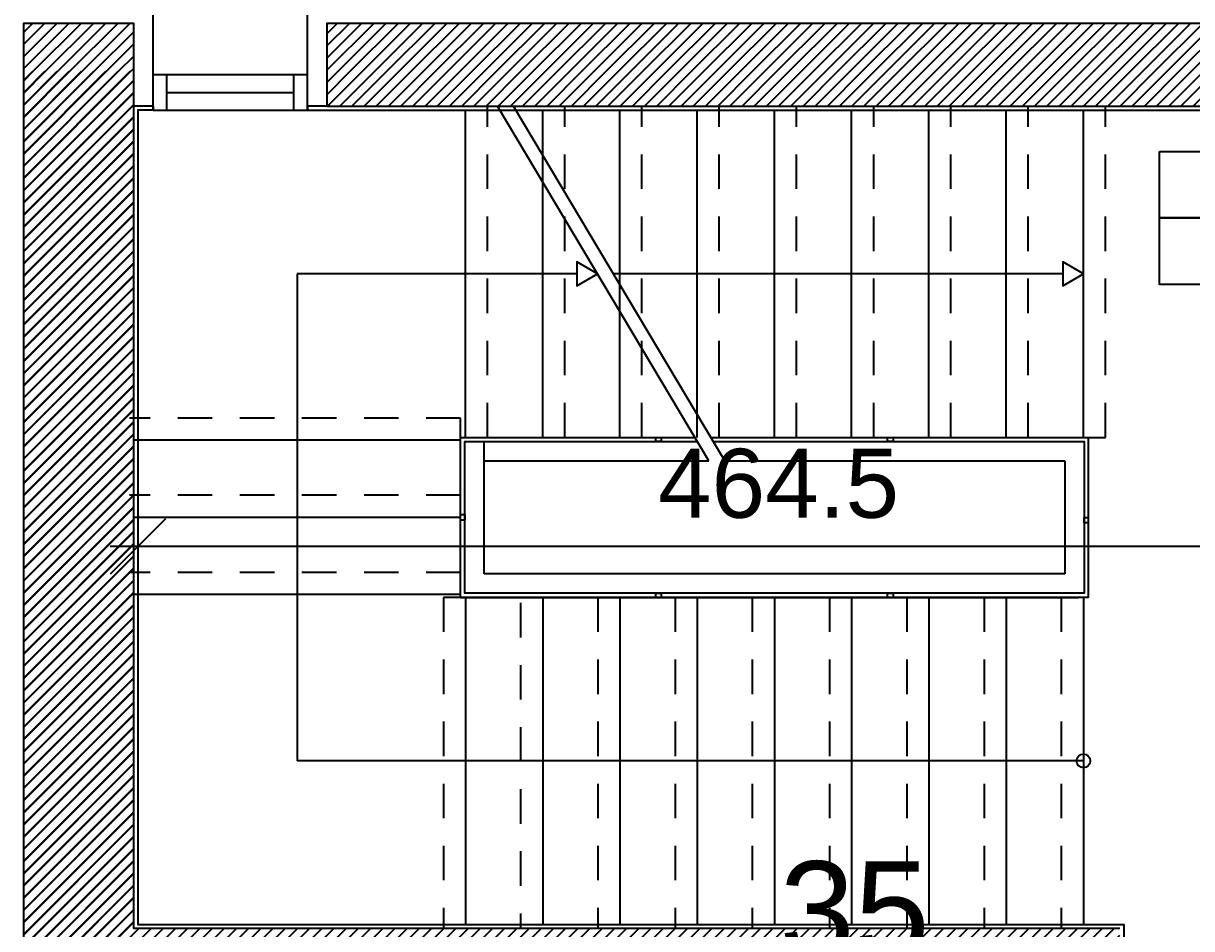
# Model space of a CAD drawing. Extents: x 0 to 47, y -4.1 to 58.5.
# Drawn here: x 27.368 to 31.603, y 17.05 to 20.33 of the extents above; entities that cross this region are included whole.
import ezdxf
from ezdxf.enums import TextEntityAlignment as Align

# ---------------------------------------------------------------- set-up
doc = ezdxf.new("R2010")
doc.units = 0
doc.header["$MEASUREMENT"] = 0
doc.header["$PDMODE"] = 35
doc.header["$PDSIZE"] = 0.3
doc.linetypes.add('HIDDEN2', pattern=[0.1875, 0.125, -0.0625])
doc.layers.get('0').update_dxf_attribs({"linetype": 'CONTINUOUS'})
doc.layers.get('DEFPOINTS').update_dxf_attribs({"linetype": 'CONTINUOUS'})
for name, color, linetype in [('A-ALU', 9, 'CONTINUOUS'), ('A-ANNO-STR-TAG', 7, 'CONTINUOUS'), ('A-AREAS-TXT', 6, 'CONTINUOUS'), ('a-dim', 3, 'CONTINUOUS'), ('A-FLOR-HRAL', 15, 'CONTINUOUS'), ('A-FLOR-STRS', 40, 'CONTINUOUS'), ('A-FLOR-STRS-ARO', 1, 'CONTINUOUS'), ('A-HATCH-CONC', 8, 'CONTINUOUS'), ('A-PLASTER', 8, 'CONTINUOUS'), ('A-PROJ1H', 9, 'HIDDEN2'), ('a-revetement', 1, 'CONTINUOUS'), ('S-2ND-3RD-4-5-6TH$0$A-STR 2-3-4-5-6', 2, 'CONTINUOUS')]:
    doc.layers.add(name, color=color, linetype=linetype)
doc.styles.add('A100-STEXT', font='Arial Regular.ttf', dxfattribs={"height": 0.25})
doc.styles.add('BLOCK', font='Arial Regular.ttf', dxfattribs={"width": 0.8, "height": 0.25})
doc.dimstyles.new('A100-DIM', dxfattribs={"dimtxt": 0.25, "dimasz": 0.2, "dimexe": 0.1, "dimexo": 0.3, "dimgap": 0.1, "dimtad": 1, "dimlfac": 100, "dimrnd": 0.5, "dimdsep": 46, "dimtxsty": 'A100-STEXT', "dimblk1": 'OBLIQUE', "dimblk2": 'OBLIQUE', "dimsah": 1, "dimcen": -0.05, "dimdle": 0.1, "dimclrd": 15, "dimclre": 15, "dimclrt": 256, "dimadec": 0, "dimazin": 0, "dimtfac": 0.28, "dimtix": 1, "dimtmove": 2, "dimatfit": 3, "dimldrblk": 'OBLIQUE', "dimfxl": 1, "dimtolj": 1, "dimarcsym": 0})

# ---------------------------------------------------------------- blocks, each defined once
blk = doc.blocks.new('ST_TAG')
at = {"color": 7}
for points in [[(-0.008, 0.004823), (0.008, 0.004823), (0.008, 0), (-0.008, 0)], [(-0.008, 0), (0.008, 0), (0.008, -0.004823), (-0.008, -0.004823)]]:
    blk.add_lwpolyline(points, close=True, dxfattribs=at)
at = {"color": 7, "style": 'BLOCK'}
blk.add_attdef('ST', text='', height=0.0025, dxfattribs=at).set_placement((0, 0.00225), align=Align.MIDDLE)
blk.add_attdef('DWG', text='', height=0.0025, rotation=360, dxfattribs=at).set_placement((0, -0.00225), align=Align.MIDDLE)
blk = doc.blocks.new('_OBLIQUE')
at = {"color": 0, "linetype": 'ByBlock'}
blk.add_line((-0.5, -0.5), (0.5, 0.5), dxfattribs=at)
blk = doc.blocks.new('*D232')
at = {"layer": 'a-dim', "color": 15, "lineweight": -2, "transparency": 16777216}
for p, q in [((27.7834, 18.7325), (27.7834, 18.3343)), ((32.4284, 18.7325), (32.4284, 18.3343)), ((32.5284, 18.4343), (27.6834, 18.4343))]:
    blk.add_line(p, q, dxfattribs=at)
at = {"layer": 'DEFPOINTS', "color": 0, "transparency": 16777216}
for p in [(27.7834, 19.0325), (32.4284, 19.0325), (27.7834, 18.4343)]:
    blk.add_point(p, dxfattribs=at)
at = {"layer": 'a-dim', "color": 15, "lineweight": -2, "transparency": 16777216, "xscale": 0.2, "yscale": 0.2, "zscale": 0.2}
for p, rotation in [((27.7834, 18.4343), 180.0000022522661), ((32.4284, 18.4343), 2.252266053659469e-06)]:
    blk.add_blockref('_OBLIQUE', p, dxfattribs=dict(at, rotation=rotation))
at = {"layer": 'a-dim', "transparency": 16777216, "insert": (30.1059, 18.6619), "char_height": 0.25, "attachment_point": 5, "rotation": 0, "style": 'A100-STEXT'}
blk.add_mtext('\\A1;464.5', dxfattribs=at)

msp = doc.modelspace()

# ---------------------------------------------------------------- hatches: boundary and pattern name
at = {"layer": 'A-HATCH-CONC'}
h = msp.add_hatch(dxfattribs=at)
h.set_pattern_fill('ANSI31', color=256, scale=0.25, style=0)
h.paths.add_polyline_path([(27.76837, 20.33), (27.43837, 20.33), (27.36837, 20.33), (27.36837, 20.15658), (27.76837, 20.15658)])
h = msp.add_hatch(dxfattribs=at)
h.set_pattern_fill('ANSI31', color=256, scale=0.25, style=0)
h.paths.add_polyline_path([(27.76837, 20.33), (27.43837, 20.33), (27.36837, 20.33), (27.36837, 20.15658), (27.76837, 20.15658)])
h = msp.add_hatch(dxfattribs=at)
h.set_pattern_fill('ANSI31', color=256, scale=0.25, style=0)
h.paths.add_polyline_path([(33.94337, 20.33), (33.69337, 20.33), (33.69337, 20.33), (32.89337, 20.33), (32.79337, 20.33), (32.79337, 20.33), (32.29337, 20.33), (28.46837, 20.33), (28.46837, 20.15658), (33.94337, 20.15658)])
h = msp.add_hatch(dxfattribs=at)
h.set_pattern_fill('ANSI31', color=256, scale=0.25, style=0)
h.paths.add_polyline_path([(33.94337, 20.33), (33.69337, 20.33), (33.69337, 20.33), (32.89337, 20.33), (32.79337, 20.33), (32.79337, 20.33), (32.29337, 20.33), (28.46837, 20.33), (28.46837, 20.15658), (33.94337, 20.15658)])
h = msp.add_hatch(dxfattribs=at)
h.set_pattern_fill('ANSI31', color=256, scale=0.25, angle=-720, style=0)
h.set_pattern_definition([(45, (-139.766827, -8.86163), (-0.022097087, 0.022097087), [])])
h.paths.add_polyline_path([(32.39337, 16.85), (32.39337, 16.65), (32.69337, 16.65), (32.69337, 17.15), (32.44337, 17.15), (32.44337, 17.05), (32.44337, 16.85)])
h.paths.add_polyline_path([(31.34337, 16.65), (31.34337, 17.05), (27.76837, 17.05), (27.76837, 20.15658), (27.36837, 20.15658), (27.36837, 3.57), (27.76837, 3.57), (27.76837, 12.85), (29.61837, 12.85), (29.91837, 12.85), (29.91837, 13.5), (29.66837, 13.5), (29.66837, 13.1), (29.36837, 13.1), (29.36837, 13.15), (27.76837, 13.15), (27.76837, 16.65), (29.36837, 16.65), (29.36837, 16.7), (29.66837, 16.7), (29.66837, 16.3), (29.91837, 16.3), (29.91837, 16.65)])
h = msp.add_hatch(dxfattribs=at)
h.set_pattern_fill('ANSI31', color=256, scale=0.25, style=0)
h.paths.add_polyline_path([(32.69337, 20.03), (33.94337, 20.03), (33.94337, 20.15658), (28.46837, 20.15658), (28.46837, 20.03), (32.44337, 20.03), (32.44337, 18.05), (32.69337, 18.05)])
h = msp.add_hatch(dxfattribs=at)
h.set_pattern_fill('ANSI31', color=256, scale=0.25, style=0)
h.paths.add_polyline_path([(32.69337, 20.03), (33.94337, 20.03), (33.94337, 20.15658), (28.46837, 20.15658), (28.46837, 20.03), (32.44337, 20.03), (32.44337, 18.05), (32.69337, 18.05)])

# ---------------------------------------------------------------- linework, layer by layer
at = {"layer": 'A-ALU'}
for p, q in [((27.83837, 20.145), (28.39837, 20.145)), ((27.83837, 20.015), (27.83837, 20.145)), ((27.83837, 20.145), (28.39837, 20.145)), ((27.83837, 20.015), (27.83837, 20.145)), ((27.88837, 20.015), (27.88837, 20.145)), ((27.88837, 20.015), (27.88837, 20.145)), ((28.34837, 20.015), (28.34837, 20.145)), ((28.34837, 20.015), (28.34837, 20.145)), ((28.39837, 20.015), (28.39837, 20.145)), ((28.39837, 20.015), (28.39837, 20.145)), ((27.88837, 20.08), (28.34837, 20.08)), ((27.88837, 20.08), (28.34837, 20.08)), ((27.83837, 20.015), (28.39837, 20.015)), ((27.83837, 20.015), (28.39837, 20.015))]:
    msp.add_line(p, q, dxfattribs=at)
at = {"layer": 'A-FLOR-HRAL'}
for p, q in [((29.85347, 18.7451), (29.08763, 20.03012)), ((29.85347, 18.7451), (29.08763, 20.03012)), ((29.91105, 18.7451), (29.14522, 20.03012)), ((29.91105, 18.7451), (29.14522, 20.03012)), ((29.03837, 18.3351), (29.03837, 18.8151)), ((29.03837, 18.3351), (29.03837, 18.8151)), ((29.03837, 18.7451), (29.85347, 18.7451)), ((29.03837, 18.7451), (29.85347, 18.7451)), ((29.91105, 18.7451), (31.14337, 18.7451)), ((29.91105, 18.7451), (31.14337, 18.7451)), ((31.14337, 18.7451), (31.14337, 18.3351)), ((31.14337, 18.7451), (31.14337, 18.3351)), ((31.14337, 18.3351), (29.03837, 18.3351)), ((31.14337, 18.3351), (29.03837, 18.3351)), ((28.95337, 18.2501), (31.19337, 18.2501)), ((28.95337, 18.2501), (31.19337, 18.2501))]:
    msp.add_line(p, q, dxfattribs=at)
for points in [[(30.00039, 18.8301), (31.22837, 18.8301), (31.22837, 18.2501), (28.95337, 18.2501), (28.95337, 18.8301), (29.80281, 18.8301)], [(29.86039, 18.8301), (31.22837, 18.8301), (31.22837, 18.2501), (28.95337, 18.2501), (28.95337, 18.8301), (29.80281, 18.8301)], [(30.00039, 18.8301), (31.22837, 18.8301), (31.22837, 18.2501), (28.95337, 18.2501), (28.95337, 18.8301), (29.80281, 18.8301)], [(29.86039, 18.8301), (31.22837, 18.8301), (31.22837, 18.2501), (28.95337, 18.2501), (28.95337, 18.8301), (29.80281, 18.8301)], [(29.86933, 18.8151), (31.21337, 18.8151), (31.21337, 18.2651), (28.96837, 18.2651), (28.96837, 18.8151), (29.81175, 18.8151)], [(29.86933, 18.8151), (31.21337, 18.8151), (31.21337, 18.2651), (28.96837, 18.2651), (28.96837, 18.8151), (29.81175, 18.8151)], [(29.86039, 18.8301), (29.94281, 18.8301)], [(29.86039, 18.8301), (29.94281, 18.8301)]]:
    msp.add_lwpolyline(points, dxfattribs=at)
for points in [[(29.66087, 18.8151), (29.66087, 18.8301), (29.68087, 18.8301), (29.68087, 18.8151)], [(29.66087, 18.8151), (29.66087, 18.8301), (29.68087, 18.8301), (29.68087, 18.8151)], [(30.50087, 18.8151), (30.50087, 18.8301), (30.52087, 18.8301), (30.52087, 18.8151)], [(30.50087, 18.8151), (30.50087, 18.8301), (30.52087, 18.8301), (30.52087, 18.8151)], [(28.95337, 18.5501), (28.96837, 18.5501), (28.96837, 18.5301), (28.95337, 18.5301)], [(28.95337, 18.5501), (28.96837, 18.5501), (28.96837, 18.5301), (28.95337, 18.5301)], [(31.21337, 18.5401), (31.22837, 18.5401), (31.22837, 18.5201), (31.21337, 18.5201)], [(31.21337, 18.5401), (31.22837, 18.5401), (31.22837, 18.5201), (31.21337, 18.5201)], [(29.66087, 18.2501), (29.66087, 18.2651), (29.68087, 18.2651), (29.68087, 18.2501)], [(29.66087, 18.2501), (29.66087, 18.2651), (29.68087, 18.2651), (29.68087, 18.2501)], [(30.50087, 18.2501), (30.50087, 18.2651), (30.52087, 18.2651), (30.52087, 18.2501)], [(30.50087, 18.2501), (30.50087, 18.2651), (30.52087, 18.2651), (30.52087, 18.2501)]]:
    msp.add_lwpolyline(points, close=True, dxfattribs=at)
at = {"layer": 'A-FLOR-STRS'}
for p, q in [((28.97087, 18.8301), (28.97087, 20.0151)), ((28.97087, 18.8301), (28.97087, 20.0151)), ((29.25087, 18.8301), (29.25087, 20.0151)), ((29.25087, 18.8301), (29.25087, 20.0151)), ((29.53087, 18.8301), (29.53087, 20.0151)), ((29.53087, 18.8301), (29.53087, 20.0151)), ((29.81087, 18.8301), (29.81087, 20.0151)), ((29.81087, 18.8301), (29.81087, 20.0151)), ((30.09087, 18.8301), (30.09087, 20.0151)), ((30.09087, 18.8301), (30.09087, 20.0151)), ((30.37087, 18.8301), (30.37087, 20.0151)), ((30.37087, 18.8301), (30.37087, 20.0151)), ((30.65087, 18.8301), (30.65087, 20.0151)), ((30.65087, 18.8301), (30.65087, 20.0151)), ((30.93087, 18.8301), (30.93087, 20.0151)), ((30.93087, 18.8301), (30.93087, 20.0151)), ((31.21087, 18.8301), (31.21087, 20.0151)), ((31.21087, 18.8301), (31.21087, 20.0151)), ((28.95337, 18.8201), (27.76837, 18.8201)), ((28.95337, 18.8201), (27.76837, 18.8201)), ((28.95337, 18.5401), (27.76837, 18.5401)), ((28.95337, 18.5401), (27.76837, 18.5401)), ((28.95337, 18.2601), (27.76837, 18.2601)), ((28.95337, 18.2601), (27.76837, 18.2601)), ((28.97087, 18.2501), (28.97087, 17.0651)), ((28.97087, 18.2501), (28.97087, 17.0651)), ((29.25087, 18.2501), (29.25087, 17.0651)), ((29.25087, 18.2501), (29.25087, 17.0651)), ((29.53087, 18.2501), (29.53087, 17.0651)), ((29.53087, 18.2501), (29.53087, 17.0651)), ((29.81087, 18.2501), (29.81087, 17.0651)), ((29.81087, 18.2501), (29.81087, 17.0651)), ((30.09087, 18.2501), (30.09087, 17.0651)), ((30.09087, 18.2501), (30.09087, 17.0651)), ((30.37087, 18.2501), (30.37087, 17.0651)), ((30.37087, 18.2501), (30.37087, 17.0651)), ((30.65087, 18.2501), (30.65087, 17.0651)), ((30.65087, 18.2501), (30.65087, 17.0651)), ((30.93087, 18.2501), (30.93087, 17.0651)), ((30.93087, 18.2501), (30.93087, 17.0651)), ((31.21087, 18.2501), (31.21087, 17.0651)), ((31.21087, 18.2501), (31.21087, 17.0651))]:
    msp.add_line(p, q, dxfattribs=at)
at = {"layer": 'A-FLOR-STRS-ARO'}
for p, q in [((28.36087, 19.4226), (28.36087, 17.6576)), ((29.3747, 19.4226), (28.36087, 19.4226)), ((28.36087, 19.4226), (28.36087, 17.6576)), ((29.3747, 19.4226), (28.36087, 19.4226)), ((31.13587, 19.4226), (29.50728, 19.4226)), ((31.13587, 19.4226), (29.50728, 19.4226)), ((31.21087, 17.6576), (28.36087, 17.6576)), ((31.21087, 17.6576), (28.36087, 17.6576))]:
    msp.add_line(p, q, dxfattribs=at)
for points in [[(29.4497, 19.4226), (29.3747, 19.4659), (29.3747, 19.3793)], [(29.4497, 19.4226), (29.3747, 19.4659), (29.3747, 19.3793)], [(31.21087, 19.4226), (31.13587, 19.4659), (31.13587, 19.3793)], [(31.21087, 19.4226), (31.13587, 19.4659), (31.13587, 19.3793)]]:
    msp.add_lwpolyline(points, close=True, dxfattribs=at)
msp.add_circle((31.21087, 17.6576), 0.025, dxfattribs=at)
msp.add_circle((31.21087, 17.6576), 0.025, dxfattribs=at)
at = {"layer": 'A-HATCH-CONC'}
for p, q in [((27.36837, 20.12052), (27.40443, 20.15658)), ((27.36837, 20.07633), (27.44862, 20.15658)), ((27.36837, 20.03214), (27.49281, 20.15658)), ((27.36837, 19.98794), (27.53701, 20.15658)), ((27.36837, 19.94375), (27.5812, 20.15658)), ((27.36837, 19.89955), (27.6254, 20.15658)), ((27.36837, 19.85536), (27.66959, 20.15658)), ((27.36837, 19.81116), (27.71378, 20.15658)), ((27.36837, 19.76697), (27.75798, 20.15658)), ((27.36837, 20.12052), (27.40443, 20.15658)), ((27.36837, 20.07633), (27.44862, 20.15658)), ((27.36837, 20.03214), (27.49281, 20.15658)), ((27.36837, 19.98794), (27.53701, 20.15658)), ((27.36837, 19.94375), (27.5812, 20.15658)), ((27.36837, 19.89955), (27.6254, 20.15658)), ((27.36837, 19.85536), (27.66959, 20.15658)), ((27.36837, 19.81116), (27.71378, 20.15658)), ((27.36837, 19.76697), (27.75798, 20.15658)), ((27.36837, 19.72278), (27.76837, 20.12278)), ((27.36837, 19.72278), (27.76837, 20.12278)), ((27.36837, 19.67858), (27.76837, 20.07858)), ((27.36837, 19.67858), (27.76837, 20.07858)), ((27.36837, 19.63439), (27.76837, 20.03439)), ((27.36837, 19.63439), (27.76837, 20.03439)), ((27.36837, 19.59019), (27.76837, 19.99019)), ((27.36837, 19.59019), (27.76837, 19.99019)), ((27.36837, 19.546), (27.76837, 19.946)), ((27.36837, 19.546), (27.76837, 19.946)), ((27.36837, 19.50181), (27.76837, 19.90181)), ((27.36837, 19.50181), (27.76837, 19.90181)), ((27.36837, 19.45761), (27.76837, 19.85761)), ((27.36837, 19.45761), (27.76837, 19.85761)), ((27.36837, 19.41342), (27.76837, 19.81342)), ((27.36837, 19.41342), (27.76837, 19.81342)), ((27.36837, 19.36922), (27.76837, 19.76922)), ((27.36837, 19.36922), (27.76837, 19.76922)), ((27.36837, 19.32503), (27.76837, 19.72503)), ((27.36837, 19.32503), (27.76837, 19.72503)), ((27.36837, 19.28083), (27.76837, 19.68083)), ((27.36837, 19.28083), (27.76837, 19.68083)), ((27.36837, 19.23664), (27.76837, 19.63664)), ((27.36837, 19.23664), (27.76837, 19.63664)), ((27.36837, 19.19245), (27.76837, 19.59245)), ((27.36837, 19.19245), (27.76837, 19.59245)), ((27.36837, 19.14825), (27.76837, 19.54825)), ((27.36837, 19.14825), (27.76837, 19.54825)), ((27.36837, 19.10406), (27.76837, 19.50406)), ((27.36837, 19.10406), (27.76837, 19.50406)), ((27.36837, 19.05986), (27.76837, 19.45986)), ((27.36837, 19.05986), (27.76837, 19.45986)), ((27.36837, 19.01567), (27.76837, 19.41567)), ((27.36837, 19.01567), (27.76837, 19.41567)), ((27.36837, 18.97148), (27.76837, 19.37148)), ((27.36837, 18.97148), (27.76837, 19.37148)), ((27.36837, 18.92728), (27.76837, 19.32728)), ((27.36837, 18.92728), (27.76837, 19.32728)), ((27.36837, 18.88309), (27.76837, 19.28309)), ((27.36837, 18.88309), (27.76837, 19.28309)), ((27.36837, 18.83889), (27.76837, 19.23889)), ((27.36837, 18.83889), (27.76837, 19.23889)), ((27.36837, 18.7947), (27.76837, 19.1947)), ((27.36837, 18.7947), (27.76837, 19.1947)), ((27.36837, 18.7505), (27.76837, 19.1505)), ((27.36837, 18.7505), (27.76837, 19.1505)), ((27.36837, 18.70631), (27.76837, 19.10631)), ((27.36837, 18.70631), (27.76837, 19.10631)), ((27.36837, 18.66212), (27.76837, 19.06212)), ((27.36837, 18.66212), (27.76837, 19.06212)), ((27.36837, 18.61792), (27.76837, 19.01792)), ((27.36837, 18.61792), (27.76837, 19.01792)), ((27.36837, 18.57373), (27.76837, 18.97373)), ((27.36837, 18.57373), (27.76837, 18.97373)), ((27.36837, 18.52953), (27.76837, 18.92953)), ((27.36837, 18.52953), (27.76837, 18.92953)), ((27.36837, 18.48534), (27.76837, 18.88534)), ((27.36837, 18.48534), (27.76837, 18.88534)), ((27.36837, 18.44115), (27.76837, 18.84115)), ((27.36837, 18.44115), (27.76837, 18.84115)), ((27.36837, 18.39695), (27.76837, 18.79695)), ((27.36837, 18.39695), (27.76837, 18.79695)), ((27.36837, 18.35276), (27.76837, 18.75276)), ((27.36837, 18.35276), (27.76837, 18.75276)), ((27.36837, 18.30856), (27.76837, 18.70856)), ((27.36837, 18.30856), (27.76837, 18.70856)), ((27.36837, 18.26437), (27.76837, 18.66437)), ((27.36837, 18.26437), (27.76837, 18.66437)), ((27.36837, 18.22017), (27.76837, 18.62017)), ((27.36837, 18.22017), (27.76837, 18.62017)), ((27.36837, 18.17598), (27.76837, 18.57598)), ((27.36837, 18.17598), (27.76837, 18.57598)), ((27.36837, 18.13179), (27.76837, 18.53179)), ((27.36837, 18.13179), (27.76837, 18.53179)), ((27.36837, 18.08759), (27.76837, 18.48759)), ((27.36837, 18.08759), (27.76837, 18.48759)), ((27.36837, 18.0434), (27.76837, 18.4434)), ((27.36837, 18.0434), (27.76837, 18.4434)), ((27.36837, 17.9992), (27.76837, 18.3992)), ((27.36837, 17.9992), (27.76837, 18.3992)), ((27.36837, 17.95501), (27.76837, 18.35501)), ((27.36837, 17.95501), (27.76837, 18.35501)), ((27.36837, 17.91082), (27.76837, 18.31082)), ((27.36837, 17.91082), (27.76837, 18.31082)), ((27.36837, 17.86662), (27.76837, 18.26662)), ((27.36837, 17.86662), (27.76837, 18.26662)), ((27.36837, 17.82243), (27.76837, 18.22243)), ((27.36837, 17.82243), (27.76837, 18.22243)), ((27.36837, 17.77823), (27.76837, 18.17823)), ((27.36837, 17.77823), (27.76837, 18.17823)), ((27.36837, 17.73404), (27.76837, 18.13404)), ((27.36837, 17.73404), (27.76837, 18.13404)), ((27.36837, 17.68984), (27.76837, 18.08984)), ((27.36837, 17.68984), (27.76837, 18.08984)), ((27.36837, 17.64565), (27.76837, 18.04565)), ((27.36837, 17.64565), (27.76837, 18.04565)), ((27.36837, 17.60146), (27.76837, 18.00146)), ((27.36837, 17.60146), (27.76837, 18.00146)), ((27.36837, 17.55726), (27.76837, 17.95726)), ((27.36837, 17.55726), (27.76837, 17.95726)), ((27.36837, 17.51307), (27.76837, 17.91307)), ((27.36837, 17.51307), (27.76837, 17.91307)), ((27.36837, 17.46887), (27.76837, 17.86887)), ((27.36837, 17.46887), (27.76837, 17.86887)), ((27.36837, 17.42468), (27.76837, 17.82468)), ((27.36837, 17.42468), (27.76837, 17.82468)), ((27.36837, 17.38049), (27.76837, 17.78049)), ((27.36837, 17.38049), (27.76837, 17.78049)), ((27.36837, 17.33629), (27.76837, 17.73629)), ((27.36837, 17.33629), (27.76837, 17.73629)), ((27.36837, 17.2921), (27.76837, 17.6921)), ((27.36837, 17.2921), (27.76837, 17.6921)), ((27.36837, 17.2479), (27.76837, 17.6479)), ((27.36837, 17.2479), (27.76837, 17.6479)), ((27.36837, 17.20371), (27.76837, 17.60371)), ((27.36837, 17.20371), (27.76837, 17.60371)), ((27.36837, 17.15951), (27.76837, 17.55951)), ((27.36837, 17.15951), (27.76837, 17.55951)), ((27.36837, 17.11532), (27.76837, 17.51532)), ((27.36837, 17.11532), (27.76837, 17.51532)), ((27.36837, 17.07113), (27.76837, 17.47113)), ((27.36837, 17.07113), (27.76837, 17.47113)), ((27.36837, 17.02693), (27.76837, 17.42693)), ((27.36837, 17.02693), (27.76837, 17.42693)), ((27.36837, 16.98274), (27.76837, 17.38274)), ((27.36837, 16.98274), (27.76837, 17.38274)), ((27.36837, 16.93854), (27.76837, 17.33854)), ((27.36837, 16.93854), (27.76837, 17.33854)), ((27.36837, 16.89435), (27.76837, 17.29435)), ((27.36837, 16.89435), (27.76837, 17.29435)), ((27.36837, 16.85015), (27.76837, 17.25015)), ((27.36837, 16.85015), (27.76837, 17.25015)), ((27.36837, 16.80596), (27.76837, 17.20596)), ((27.36837, 16.80596), (27.76837, 17.20596)), ((27.36837, 16.76177), (27.76837, 17.16177)), ((27.36837, 16.76177), (27.76837, 17.16177)), ((27.36837, 16.71757), (27.76837, 17.11757)), ((27.36837, 16.71757), (27.76837, 17.11757)), ((27.36837, 16.67338), (27.76837, 17.07338)), ((27.36837, 16.67338), (27.76837, 17.07338))]:
    msp.add_line(p, q, dxfattribs=at)
at = {"layer": 'A-PLASTER'}
msp.add_line((31.35837, 16.865), (31.35837, 17.065), dxfattribs=at)
for points in [[(27.83837, 20.03), (27.83837, 20.015), (27.78337, 20.015), (27.78337, 17.065), (31.35837, 17.065)], [(28.39837, 20.03), (28.39837, 20.015), (32.42837, 20.015), (32.42837, 18.05)], [(28.39837, 20.03), (28.39837, 20.015), (32.42837, 20.015), (32.42837, 16.865)]]:
    msp.add_lwpolyline(points, dxfattribs=at)
at = {"layer": 'A-PROJ1H'}
for p, q in [((29.05087, 18.8301), (29.05087, 20.0301)), ((29.05087, 18.8301), (29.05087, 20.0301)), ((29.33087, 18.8301), (29.33087, 20.0301)), ((29.33087, 18.8301), (29.33087, 20.0301)), ((29.61087, 18.8301), (29.61087, 20.0301)), ((29.61087, 18.8301), (29.61087, 20.0301)), ((29.89087, 18.8301), (29.89087, 20.0301)), ((29.89087, 18.8301), (29.89087, 20.0301)), ((30.17087, 18.8301), (30.17087, 20.0301)), ((30.17087, 18.8301), (30.17087, 20.0301)), ((30.45087, 18.8301), (30.45087, 20.0301)), ((30.45087, 18.8301), (30.45087, 20.0301)), ((30.73087, 18.8301), (30.73087, 20.0301)), ((30.73087, 18.8301), (30.73087, 20.0301)), ((31.01087, 18.8301), (31.01087, 20.0301)), ((31.01087, 18.8301), (31.01087, 20.0301)), ((31.29087, 18.8301), (31.29087, 20.0301)), ((31.29087, 18.8301), (31.29087, 20.0301)), ((28.95337, 18.9001), (27.75337, 18.9001)), ((28.95337, 18.9001), (27.75337, 18.9001)), ((28.95337, 18.8301), (28.95337, 18.9001)), ((28.95337, 18.8301), (28.95337, 18.9001)), ((31.22837, 18.8301), (31.29087, 18.8301)), ((31.22837, 18.8301), (31.29087, 18.8301)), ((28.95337, 18.6201), (27.75337, 18.6201)), ((28.95337, 18.6201), (27.75337, 18.6201)), ((28.95337, 18.3401), (27.75337, 18.3401)), ((28.95337, 18.3401), (27.75337, 18.3401)), ((28.89087, 18.2501), (28.89087, 17.0501)), ((28.95337, 18.2501), (28.89087, 18.2501)), ((28.89087, 18.2501), (28.89087, 17.0501)), ((28.95337, 18.2501), (28.89087, 18.2501)), ((29.17087, 18.2301), (29.17087, 17.0501)), ((29.17087, 18.2301), (29.17087, 17.0501)), ((29.45087, 18.2501), (29.45087, 17.0501)), ((29.45087, 18.2501), (29.45087, 17.0501)), ((29.73087, 18.2501), (29.73087, 17.0501)), ((29.73087, 18.2501), (29.73087, 17.0501)), ((30.01087, 18.2501), (30.01087, 17.0501)), ((30.01087, 18.2501), (30.01087, 17.0501)), ((30.29087, 18.2501), (30.29087, 17.0501)), ((30.29087, 18.2501), (30.29087, 17.0501)), ((30.57087, 18.2501), (30.57087, 17.0501)), ((30.57087, 18.2501), (30.57087, 17.0501)), ((30.85087, 18.2501), (30.85087, 17.0501)), ((30.85087, 18.2501), (30.85087, 17.0501)), ((31.13087, 18.2501), (31.13087, 17.0501)), ((31.13087, 18.2501), (31.13087, 17.0501))]:
    msp.add_line(p, q, dxfattribs=at)
at = {"layer": 'a-revetement', "ltscale": 4}
for p, q in [((27.83837, 20.03), (27.83837, 20.4)), ((27.83837, 20.03), (27.83837, 20.4)), ((28.39837, 20.03), (28.39837, 20.4)), ((28.39837, 20.03), (28.39837, 20.4)), ((27.83837, 20.03), (27.76837, 20.03)), ((27.83837, 20.03), (27.76837, 20.03)), ((28.46837, 20.03), (28.39837, 20.03)), ((28.46837, 20.03), (28.39837, 20.03))]:
    msp.add_line(p, q, dxfattribs=at)
at = {"layer": 'S-2ND-3RD-4-5-6TH$0$A-STR 2-3-4-5-6'}
for p, q in [((27.43837, 20.33), (27.36837, 20.33)), ((27.36837, 20.33), (27.36837, 3.57)), ((27.76837, 20.33), (27.43837, 20.33)), ((27.43837, 20.33), (27.43837, 20.33)), ((27.76837, 17.05), (27.76837, 20.33))]:
    msp.add_line(p, q, dxfattribs=at)
for points in [[(31.34337, 17.05), (27.76837, 17.05), (27.76837, 20.33), (27.43837, 20.33), (27.43837, 20.33), (27.36837, 20.33), (27.36837, 3.57), (27.76837, 3.57), (27.76837, 12.85), (29.91837, 12.85), (29.91837, 13.5), (29.66837, 13.5), (29.66837, 13.1), (29.36837, 13.1), (29.36837, 13.15), (27.76837, 13.15), (27.76837, 16.65), (29.36837, 16.65), (29.36837, 16.7), (29.66837, 16.7), (29.66837, 16.3), (29.91837, 16.3), (29.91837, 16.65), (31.39337, 16.65)], [(32.69337, 20.03), (33.94337, 20.03), (33.94337, 20.33), (28.46837, 20.33), (28.46837, 20.03), (32.44337, 20.03), (32.44337, 18.05), (32.69337, 18.05), (32.69337, 20.03)]]:
    msp.add_lwpolyline(points, dxfattribs=at)

# ---------------------------------------------------------------- block references
at = {"layer": 'A-ANNO-STR-TAG', "xscale": 49.99999999999997, "yscale": 49.99999999999997, "zscale": 49.99999999999997}
msp.add_blockref('ST_TAG', (31.88665, 19.62505), dxfattribs=at).add_auto_attribs({'ST': 'ST02', 'DWG': 'A501'})

# ---------------------------------------------------------------- texts
at = {"layer": 'A-AREAS-TXT', "style": 'A100-STEXT'}
msp.add_text('35', height=0.35, dxfattribs=at).set_placement((30.38155, 16.94415), align=Align.CENTER)

# ---------------------------------------------------------------- dimensions: what is measured, and where the dimension line sits
at = {"layer": 'a-dim'}
dim = msp.add_aligned_dim(p1=(32.42837, 19.0325), p2=(27.78337, 19.0325), distance=0.59825, dimstyle='A100-DIM', dxfattribs=at)
dim.commit()
dim.dimension.update_dxf_attribs({"geometry": '*D232', "text_midpoint": (30.10587, 18.6619)})

doc.saveas('drawing.dxf')
